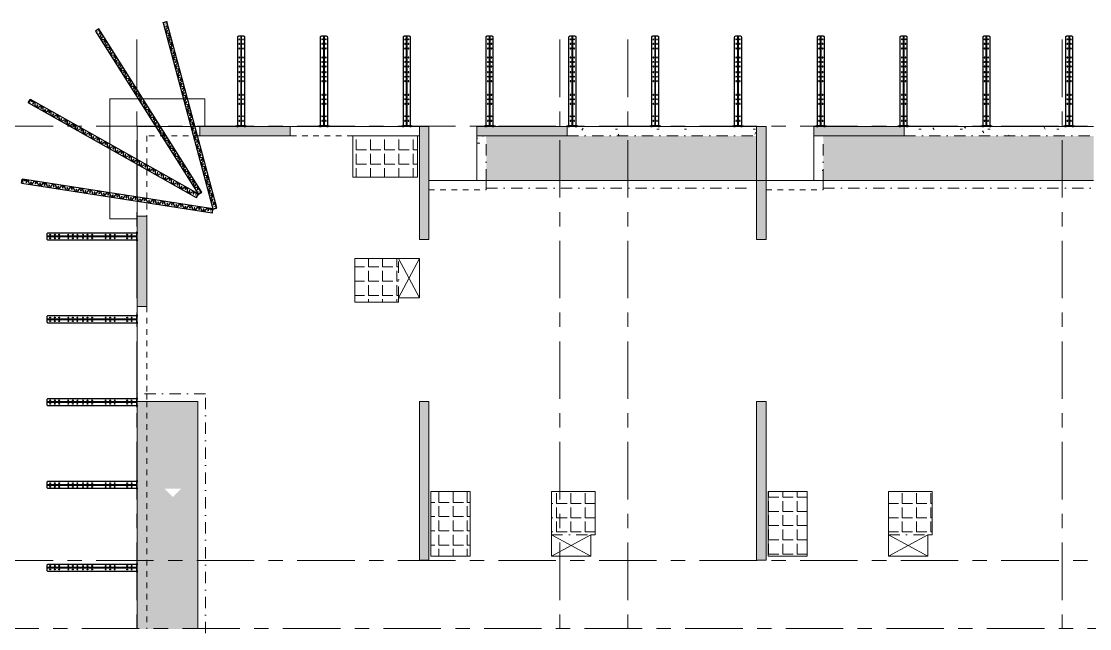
# Model space of a CAD drawing. Header units: millimetres. Extents: x 472 to 124515, y -23895 to 51792.
# Drawn here: x 75636 to 99245, y 22495 to 35912 of the extents above; entities that cross this region are included whole.
import ezdxf

# ---------------------------------------------------------------- set-up
doc = ezdxf.new("R2010")
doc.units = ezdxf.units.MM
doc.header["$LTSCALE"] = 100
for name, pattern in [('cham gach', [5.5, 2.5, -1.5, 0, -1.5]), ('HIDDEN', [0.375, 0.25, -0.125]), ('Ligne de quadrillage', [22.225, 12.7, -3.175, 3.175, -3.175]), ('Tiret', [2.5, 1.25, -1.25])]:
    doc.linetypes.add(name, pattern=pattern)
for name, color, linetype, lineweight in [('3L', 1, 'Continuous', 30), ('A-000-M_MASS', 13, 'Continuous', 5), ('A-230-H-FLOOR', 190, 'Continuous', 15), ('A-230-M_FLOOR', 192, 'Continuous', 15), ('A-230-MH_FLOOR', 190, 'cham gach', 9), ('S-280-M_COLUMN', 52, 'Continuous', 15), ('S-280-M_STRUCT_FRAME', 12, 'Continuous', 15), ('Z-030-M_GRID', 191, 'Continuous', 5)]:
    doc.layers.add(name, color=color, linetype=linetype, lineweight=lineweight)
doc.layers.add('T300', color=40, linetype='Continuous')
doc.layers.add('Z BEAM', color=7, linetype='Continuous')
pattern_1 = [(0, (64988.6, 0), (1219.2, 304.8), [50.292, -864.108, 50.292, -864.108, -4876.8]), (0, (64988.6, 0), (1219.2, 304.8), [-1828.8, 50.292, -1778.508, 50.292, -864.108, -2133.6]), (0, (64988.6, 0), (1219.2, 304.8), [-4572, 50.292, -559.308, 50.292, -1473.708]), (120, (65445.8, 152.4), (-873.5645, 903.4582), [50.292, -864.108, 50.292, -5740.908]), (120, (65445.8, 152.4), (-873.5645, 903.4582), [-964.692, -864.108, 50.292, -1778.508, -3048]), (120, (65445.8, 152.4), (-873.5645, 903.4582), [-3657.6, 50.292, -864.108, 50.292, -2083.308]), (120, (65445.8, 152.4), (-873.5645, 903.4582), [-4622.292, -559.308, 50.292, -1473.708]), (240, (65598.2, 762), (-345.6355, -1208.2582), [50.292, -864.108, 50.292, -864.108, -4876.8]), (240, (65598.2, 762), (-345.6355, -1208.2582), [-1828.8, 50.292, -1778.508, 50.292, -864.108, -2133.6]), (240, (65598.2, 762), (-345.6355, -1208.2582), [-4572, 50.292, -559.308, 50.292, -1473.708])]

# ---------------------------------------------------------------- blocks, each defined once
blk = doc.blocks.new('ART_Slab_SetDown - SLAB SET DOWN 30mm-3472852-4_022 - ART-Level 4 - TYP 1 C1')
at = {"layer": 'A-000-M_MASS'}
h = blk.add_hatch(dxfattribs=at)
h.set_pattern_fill('FP_51', color=256, style=0, pattern_type=2)
h.set_pattern_definition([(0, (46528.17, -30177.72), (0, 314.325), [228.6, -85.725]), (90, (46528.17, -30177.72), (-314.325, 2e-14), [228.6, -85.725])])
h.paths.add_polyline_path([(-416, -468), (520, -468), (520, 497), (-440, 497), (-440, -468)], flags=0)
blk = doc.blocks.new('ART_Slab_SetDown - SLAB SET DOWN 30mm-3472858-4_022 - ART-Level 4 - TYP 1 C1')
at = {"layer": 'A-000-M_MASS'}
h = blk.add_hatch(dxfattribs=at)
h.set_pattern_fill('FP_52', color=256, style=0, pattern_type=2)
h.set_pattern_definition([(0, (46573.17, -32937.72), (0, 314.325), [228.6, -85.725]), (90, (46573.17, -32937.72), (-314.325, 2e-14), [228.6, -85.725])])
h.paths.add_polyline_path([(985, -468), (985, 442), (-440, 442), (-440, -468), (304, -468)], flags=0)
blk = doc.blocks.new('ART_Slab_SetDown - SLAB SET DOWN 30mm-3472861-4_022 - ART-Level 4 - TYP 1 C1')
at = {"layer": 'A-000-M_MASS'}
h = blk.add_hatch(dxfattribs=at)
h.set_pattern_fill('FP_53', color=256, style=0, pattern_type=2)
h.set_pattern_definition([(0, (37458.17, -24577.72), (0, 314.325), [228.6, -85.725]), (90, (37458.17, -24577.72), (-314.325, 2e-14), [228.6, -85.725])])
h.paths.add_polyline_path([(-148, -483), (485, -483), (485, 947), (-380, 947), (-380, -483)], flags=0)
blk = doc.blocks.new('ART_Slab_SetDown - SLAB SET DOWN 30mm-3472849-4_022 - ART-Level 4 - TYP 1 C1')
at = {"layer": 'A-000-M_MASS'}
h = blk.add_hatch(dxfattribs=at)
h.set_pattern_fill('FP_54', color=256, style=0, pattern_type=2)
h.set_pattern_definition([(0, (34753.17, -25032.72), (0, 314.325), [228.6, -85.725]), (90, (34753.17, -25032.72), (-314.325, 2e-14), [228.6, -85.725])])
h.paths.add_polyline_path([(-425, -468), (540, -468), (540, 492), (-425, 492)], flags=0)
blk = doc.blocks.new('ART_Slab_SetDown - SLAB SET DOWN 30mm-3472855-4_022 - ART-Level 4 - TYP 1 C1')
at = {"layer": 'A-000-M_MASS'}
h = blk.add_hatch(dxfattribs=at)
h.set_pattern_fill('FP_57', color=256, style=0, pattern_type=2)
h.set_pattern_definition([(90, (90073.17, -20122.72), (-314.325, 2e-14), [228.6, -85.725]), (180, (90073.17, -20122.72), (-4e-14, -314.325), [228.6, -85.725])])
h.paths.add_polyline_path([(990, 151), (990, 442), (-440, 442), (-440, -423), (990, -423), (990, -339)], flags=0)
blk = doc.blocks.new('ART_Slab_SetDown - SLAB SET DOWN 30mm-V18-4_022 - ART-Level 4 - TYP 1 C1')
at = {"layer": 'A-000-M_MASS'}
h = blk.add_hatch(dxfattribs=at)
h.set_pattern_fill('FP_58', color=256, style=0, pattern_type=2)
h.set_pattern_definition([(0, (42203.17, -25032.72), (0, 314.325), [228.6, -85.725]), (90, (42203.17, -25032.72), (-314.325, 2e-14), [228.6, -85.725])])
h.paths.add_polyline_path([(-425, -468), (540, -468), (540, 492), (-425, 492)], flags=0)
blk = doc.blocks.new('4F')
at = {"layer": 'A-230-H-FLOOR', "lineweight": 5}
h = blk.add_hatch(dxfattribs=at)
h.set_pattern_fill('FP_7', color=8, style=0, pattern_type=2)
h.set_pattern_definition(pattern_1)
h.paths.add_polyline_path([(79508.6, -3590), (80488.6, -3590), (80488.6, 2315), (79298.6, 2315), (79298.6, -1590), (79508.6, -1590), (79508.6, -3035)], flags=0)
h.paths.add_polyline_path([(50468.6, -3590), (50468.6, -1590), (50678.6, -1590), (50678.6, 2315), (49488.6, 2315), (49488.6, -3590)], flags=0)
h.paths.add_polyline_path([(56073.6, -1200), (58903.6, -1200), (58903.6, -10), (55098.6, -10), (55098.6, -220), (53098.6, -220), (53098.6, -1200), (55663.6, -1200)], flags=0)
h.paths.add_polyline_path([(74313.6, -1200), (76878.6, -1200), (76878.6, -220), (74878.6, -220), (74878.6, -10), (71073.6, -10), (71073.6, -1200), (73903.6, -1200)], flags=0)
h.paths.add_polyline_path([(78408.6, 3395), (79388.6, 3395), (79388.6, 9330), (78198.6, 9330), (78198.6, 5395), (78408.6, 5395), (78408.6, 3645)], flags=0)
h.paths.add_polyline_path([(50588.6, 3395), (51568.6, 3395), (51568.6, 5395), (51778.6, 5395), (51778.6, 9330), (50588.6, 9330), (50588.6, 3645)], flags=0)
h.paths.add_polyline_path([(51778.6, 9540), (51778.6, 13475), (51568.6, 13475), (51568.6, 15475), (50588.6, 15475), (50588.6, 9540), (51343.4, 9540)], flags=0)
h.paths.add_polyline_path([(78992.4, 9540), (79388.6, 9540), (79388.6, 15475), (78408.6, 15475), (78408.6, 13475), (78198.6, 13475), (78198.6, 9540), (78866.8, 9540)], flags=0)
h.paths.add_polyline_path([(78813.1, 11355.7), (78633.8, 11535), (78992.4, 11535)], flags=0)
h.paths.add_polyline_path([(50984.9, 11535), (51164.1, 11714.3), (51343.4, 11535)], flags=0)
h.paths.add_polyline_path([(99708.6, 14560), (102733.6, 14560), (102733.6, 15750), (99708.6, 15750), (99708.6, 14632.4)], flags=0)
h.paths.add_polyline_path([(27243.6, 14560), (30268.6, 14560), (30268.6, 15750), (27243.6, 15750)], flags=0)
h.paths.add_polyline_path([(78408.6, 16345), (79538.6, 16345), (79538.6, 22280), (78198.6, 22280), (78198.6, 18345), (78408.6, 18345)], flags=0)
h.paths.add_polyline_path([(51568.6, 16345), (51568.6, 18345), (51778.6, 18345), (51778.6, 22280), (50438.6, 22280), (50438.6, 16345)], flags=0)
h.paths.add_polyline_path([(51778.6, 22490), (51778.6, 27513.7), (50438.6, 27513.7), (50438.6, 22490), (51086.4, 22490)], flags=0)
h.paths.add_polyline_path([(79538.6, 22490), (79538.6, 27515), (78198.6, 27513.7), (78198.6, 22490), (79388.6, 22490)], flags=0)
h.paths.add_polyline_path([(16748.6, 22490), (18073.6, 22490), (18073.6, 27515), (16958.6, 27514.2), (16958.6, 27486.3), (16748.6, 27486.3), (16748.6, 23962.8)], flags=0)
h.paths.add_polyline_path([(112203.6, 22490), (113228.6, 22490), (113228.6, 27515), (111903.6, 27515), (111903.6, 22490), (112103.6, 22490)], flags=0)
h.paths.add_polyline_path([(78982.9, 25405.7), (78803.6, 25585), (79162.2, 25585), (79102.2, 25525)], flags=0)
h.paths.add_polyline_path([(51173.6, 25585), (50815.1, 25585), (50994.3, 25764.3)], flags=0)
h.paths.add_polyline_path([(35178.6, 32400), (36618.6, 32400), (36618.6, 33380), (30643.6, 33380), (30643.6, 32400), (34213.6, 32400)], flags=0)
h.paths.add_polyline_path([(101033.4, 32400), (105518.6, 32400), (105518.6, 33380), (99543.6, 33380), (99543.6, 32400)], flags=0)
h.paths.add_polyline_path([(94798.6, 32400), (99333.6, 32400), (99333.6, 33380), (93358.6, 33380), (93358.6, 32400), (94241.9, 32400)], flags=0)
h.paths.add_polyline_path([(38712.3, 32400), (44068.6, 32400), (44068.6, 33380), (38093.6, 33380), (38093.6, 32400)], flags=0)
h.paths.add_polyline_path([(25372.9, 32400), (30433.6, 32400), (30433.6, 33380), (24458.6, 33380), (24458.6, 32400), (25341.9, 32400)], flags=0)
h.paths.add_polyline_path([(87698.6, 32400), (91883.6, 32400), (91883.6, 33380), (85908.6, 33380), (85908.6, 32400), (86173.2, 32400)], flags=0)
at = {"layer": 'S-280-M_COLUMN'}
for points in [[(79578.6, 33380), (81578.6, 33380), (81578.6, 33590), (79578.6, 33590), (79578.6, 33529.2)], [(84487.9, 31090), (84643.6, 31090), (84643.6, 33590), (84433.6, 33590), (84433.6, 31090), (84438.6, 31090)], [(87698.6, 33380), (87698.6, 33590), (85698.6, 33590), (85698.6, 33380), (86181.3, 33380)], [(92093.6, 31090), (92093.6, 33590), (91883.6, 33590), (91883.6, 31090)], [(95148.6, 33380), (95148.6, 33590), (93148.6, 33590), (93148.6, 33380), (93358.6, 33380)], [(78198.6, 29610), (78408.6, 29610), (78408.6, 31610), (78198.6, 31610), (78198.6, 29710)], [(84643.6, 24010), (84643.6, 27510), (84433.6, 27510), (84433.6, 24010), (84632.1, 24010)], [(92093.6, 24010), (92093.6, 27510), (91883.6, 27510), (91883.6, 24010), (92088.6, 24010)]]:
    blk.add_hatch(color=10, dxfattribs=at).paths.add_polyline_path(points, flags=0)
at = {"layer": 'S-280-M_STRUCT_FRAME', "lineweight": 5}
h = blk.add_hatch(dxfattribs=at)
h.set_pattern_fill('FP_7', color=256, style=0, pattern_type=2)
h.set_pattern_definition(pattern_1)
h.paths.add_polyline_path([(87698.6, 33380), (91883.6, 33380), (91883.6, 33590), (87698.6, 33590)], flags=0)
h = blk.add_hatch(dxfattribs=at)
h.set_pattern_fill('FP_7', color=256, style=0, pattern_type=2)
h.set_pattern_definition(pattern_1)
h.paths.add_polyline_path([(95763.6, 33380), (99333.6, 33380), (99333.6, 33590), (95148.6, 33590), (95148.6, 33380)], flags=0)
h = blk.add_hatch(dxfattribs=at)
h.set_pattern_fill('FP_7', color=256, style=0, pattern_type=2)
h.set_pattern_definition(pattern_1)
h.paths.add_polyline_path([(85908.6, 32400), (85908.6, 33380), (85698.6, 33380), (85698.6, 32400), (85703.6, 32400)], flags=0)
h = blk.add_hatch(dxfattribs=at)
h.set_pattern_fill('FP_7', color=256, style=0, pattern_type=2)
h.set_pattern_definition(pattern_1)
h.paths.add_polyline_path([(93358.6, 32400), (93358.6, 33380), (93148.6, 33380), (93148.6, 32400), (93153.6, 32400)], flags=0)
at = {"lineweight": 5}
for p, q in [((83968.6, 30675), (84438.6, 29805)), ((83968.6, 29805), (84438.6, 30675)), ((87348.6, 24565), (88218.6, 24095)), ((87348.6, 24095), (88218.6, 24565)), ((94798.6, 24565), (95668.6, 24095)), ((94798.6, 24095), (95668.6, 24565))]:
    blk.add_line(p, q, dxfattribs=at)
at = {"layer": 'A-230-M_FLOOR'}
for p, q in [((79688.6, 34200), (77588.6, 34200)), ((77588.6, 34200), (77588.6, 31550)), ((79688.6, 33590), (79688.6, 34200)), ((79578.6, 33590), (78198.6, 33590)), ((78198.6, 33590), (78198.6, 31610)), ((84433.6, 33590), (81578.6, 33590)), ((82963.6, 33380), (84388.6, 33380)), ((82963.6, 32470), (82963.6, 33380)), ((84388.6, 33380), (84388.6, 32470)), ((84388.6, 32470), (82963.6, 32470)), ((91883.6, 32400), (84643.6, 32400)), ((99333.6, 32400), (92093.6, 32400)), ((77588.6, 31550), (78198.6, 31550)), ((83008.6, 29710), (83008.6, 30675)), ((83008.6, 30675), (84438.6, 30675)), ((84438.6, 30675), (84438.6, 29805)), ((84438.6, 29805), (83968.6, 29805)), ((83968.6, 29805), (83968.6, 29710)), ((78198.6, 29610), (78198.6, 27515)), ((83968.6, 29710), (83008.6, 29710)), ((78198.6, 27513.7), (78198.6, 22490)), ((78408.6, 27515), (79538.6, 27515)), ((79538.6, 27515), (79538.6, 22490)), ((84688.6, 24095), (84688.6, 25525)), ((84688.6, 25525), (85553.6, 25525)), ((85553.6, 25525), (85553.6, 24095)), ((87348.6, 25525), (88313.6, 25525)), ((87348.6, 24095), (87348.6, 25525)), ((88313.6, 25525), (88313.6, 24565)), ((92138.6, 25525), (93003.6, 25525)), ((92138.6, 24095), (92138.6, 25525)), ((93003.6, 25525), (93003.6, 24095)), ((94798.6, 25525), (95763.6, 25525)), ((94798.6, 24095), (94798.6, 25525)), ((95763.6, 25525), (95763.6, 24565)), ((88313.6, 24565), (88218.6, 24565)), ((88218.6, 24565), (88218.6, 24095)), ((95763.6, 24565), (95668.6, 24565)), ((95668.6, 24565), (95668.6, 24095)), ((85553.6, 24095), (84688.6, 24095)), ((88218.6, 24095), (87348.6, 24095)), ((93003.6, 24095), (92138.6, 24095)), ((95668.6, 24095), (94798.6, 24095))]:
    blk.add_line(p, q, dxfattribs=at)
at = {"layer": 'A-230-MH_FLOOR', "color": 7, "lineweight": 5}
for p, q in [((85908.6, 32400), (85908.6, 33380)), ((87698.7, 33380), (91883.6, 33380)), ((93358.6, 32400), (93358.6, 33380)), ((95148.7, 33380), (99333.6, 33380)), ((85908.6, 32400), (85908.6, 32230)), ((92093.6, 32400), (91883.7, 32400)), ((93358.6, 32400), (93358.6, 32230)), ((85908.6, 32230), (91883.6, 32230)), ((93358.6, 32230), (105518.6, 32230)), ((83968.6, 29805), (83968.6, 30675)), ((79708.6, 27685), (78198.6, 27685)), ((79708.6, 16345), (79708.6, 27685)), ((87348.6, 24565), (88218.6, 24565)), ((94798.6, 24565), (95668.6, 24565))]:
    blk.add_line(p, q, dxfattribs=at)
at = {"layer": 'S-280-M_COLUMN'}
for p, q in [((81578.6, 33590), (79578.6, 33590)), ((79578.6, 33590), (79578.6, 33380)), ((81578.6, 33380), (81578.6, 33590)), ((84643.6, 33590), (84433.6, 33590)), ((84433.6, 33590), (84433.6, 31090)), ((84643.6, 31090), (84643.6, 33590)), ((87698.6, 33590), (85698.6, 33590)), ((85698.6, 33590), (85698.6, 33380)), ((87698.6, 33380), (87698.6, 33590)), ((92093.6, 33590), (91883.6, 33590)), ((91883.6, 33590), (91883.6, 31090)), ((92093.6, 31090), (92093.6, 33590)), ((95148.6, 33590), (93148.6, 33590)), ((93148.6, 33590), (93148.6, 33380)), ((95148.6, 33380), (95148.6, 33590)), ((79578.6, 33380), (81578.6, 33380)), ((85698.6, 33380), (87698.6, 33380)), ((93148.6, 33380), (95148.6, 33380)), ((78408.6, 31610), (78198.6, 31610)), ((78198.6, 31610), (78198.6, 29610)), ((78408.6, 29610), (78408.6, 31610)), ((84433.6, 31090), (84643.6, 31090)), ((91883.6, 31090), (92093.6, 31090)), ((78198.6, 29610), (78408.6, 29610)), ((84643.6, 27510), (84433.6, 27510)), ((84433.6, 27510), (84433.6, 24010)), ((84643.6, 24010), (84643.6, 27510)), ((92093.6, 27510), (91883.6, 27510)), ((91883.6, 27510), (91883.6, 24010)), ((92093.6, 24010), (92093.6, 27510)), ((84433.6, 24010), (84643.6, 24010)), ((91883.6, 24010), (92093.6, 24010))]:
    blk.add_line(p, q, dxfattribs=at)
at = {"layer": 'S-280-M_STRUCT_FRAME'}
for p, q in [((91883.6, 33590), (87698.6, 33590)), ((99333.6, 33590), (95148.6, 33590)), ((85698.6, 33380), (85698.6, 32400)), ((93148.6, 33380), (93148.6, 32400)), ((78198.6, 27513.7), (78198.6, 27515)), ((78408.6, 27513.7), (78198.6, 27513.7)), ((78408.6, 27513.7), (78408.6, 27515))]:
    blk.add_line(p, q, dxfattribs=at)
at = {"layer": 'S-280-M_STRUCT_FRAME', "linetype": 'Tiret', "lineweight": 5}
for p, q in [((79578.6, 33380), (78408.6, 33380)), ((78408.6, 33380), (78408.6, 31610)), ((82963.6, 33380), (81578.6, 33380)), ((84433.6, 33380), (84388.7, 33380)), ((85908.6, 32190), (85908.6, 32400)), ((93358.6, 32190), (93358.6, 32400)), ((84643.6, 32190), (85908.6, 32190)), ((92093.6, 32190), (93358.6, 32190)), ((78408.6, 29610), (78408.6, 27685)), ((78408.6, 27685), (78408.6, 27515)), ((78198.6, 27515), (78408.6, 27515)), ((78408.6, 27513.7), (78408.6, 22490))]:
    blk.add_line(p, q, dxfattribs=at)
at = {"layer": 'Z-030-M_GRID', "linetype": 'Ligne de quadrillage'}
for p, q in [((78188.6, 35509.7), (78188.6, -22244.6)), ((87538.6, 35509.7), (87538.6, -22244.6)), ((89038.6, 35509.7), (89038.6, -22244.6)), ((98638.6, 35509.7), (98638.6, -22244.6)), ((12837, 33600), (115521.9, 33600)), ((12837, 24000), (115521.9, 24000)), ((14742, 22500), (115521.9, 22500))]:
    blk.add_line(p, q, dxfattribs=at)
at = {"layer": 'A-000-M_MASS'}
for name, p in [('ART_Slab_SetDown - SLAB SET DOWN 30mm-3472858-4_022 - ART-Level 4 - TYP 1 C1', (83404, 32937.7)), ('ART_Slab_SetDown - SLAB SET DOWN 30mm-3472852-4_022 - ART-Level 4 - TYP 1 C1', (83449, 30177.7)), ('ART_Slab_SetDown - SLAB SET DOWN 30mm-V18-4_022 - ART-Level 4 - TYP 1 C1', (87774, 25032.7)), ('ART_Slab_SetDown - SLAB SET DOWN 30mm-3472861-4_022 - ART-Level 4 - TYP 1 C1', (92519, 24577.7)), ('ART_Slab_SetDown - SLAB SET DOWN 30mm-3472849-4_022 - ART-Level 4 - TYP 1 C1', (95224, 25032.7))]:
    blk.add_blockref(name, p, dxfattribs=at)
at = {"layer": 'A-000-M_MASS', "rotation": 270.0000000000002}
blk.add_blockref('ART_Slab_SetDown - SLAB SET DOWN 30mm-3472855-4_022 - ART-Level 4 - TYP 1 C1', (85111.3, 25084.6), dxfattribs=at)
blk = doc.blocks.new('Bracket T300')
at = {"layer": '3L', "true_color": 0xfecc66}
h = blk.add_hatch(color=31, dxfattribs=at)
h.paths.add_polyline_path([(138046, 596), (138046, 836), (138034, 836), (138034, 596)])
h.paths.add_polyline_path([(138046, 781), (138034, 781), (138034, 811), (138046, 811)], flags=17)
h.paths.add_polyline_path([(138046, 621), (138034, 621), (138034, 651), (138046, 651)], flags=17)
at = {"layer": '3L', "color": 31, "true_color": 0xfecc66}
for points in [[(138050, 796), (138030, 796)], [(138050, 636), (138030, 636)]]:
    blk.add_lwpolyline(points, dxfattribs=at)
for points in [[(138046, 596), (138046, 836), (138034, 836), (138034, 596)], [(138046, 781), (138034, 781), (138034, 811), (138046, 811)], [(140034, 713), (140034, 719), (138046, 719), (138046, 713)], [(138046, 621), (138034, 621), (138034, 651), (138046, 651)]]:
    blk.add_lwpolyline(points, close=True, dxfattribs=at)
blk.add_lwpolyline([(138046, 641), (140009, 641, 0.414214), (140034, 666), (140034, 766, 0.414214), (140009, 791), (138046, 791)], format="xyb", close=True, dxfattribs=at)
for centre in [(138159, 756), (138259, 756), (138534, 756), (138634, 756), (138734, 756), (139034, 756), (139134, 756), (139234, 756), (139359, 756), (139459, 756), (139559, 756), (139759, 756), (139859, 756), (139959, 756), (138159, 676), (138259, 676), (138534, 676), (138634, 676), (138734, 676), (139034, 676), (139134, 676), (139234, 676), (139359, 676), (139459, 676), (139559, 676), (139759, 676), (139859, 676), (139959, 676)]:
    blk.add_circle(centre, 9, dxfattribs=at)
blk = doc.blocks.new('*U176')
at = {"rotation": 90}
blk.add_blockref('Bracket T300', (716, -139032), dxfattribs=at)
blk = doc.blocks.new('*U177')
at = {"layer": 'T300', "color": 0, "linetype": 'ByBlock', "lineweight": -2, "transparency": 16777216}
for p in [(0, 0), (1830, 0), (3660, 0), (5490, 0), (7320, 0), (9150, 0), (10980, 0), (12810, 0)]:
    blk.add_blockref('*U176', p, dxfattribs=at)
blk = doc.blocks.new('*U174')
at = {"rotation": 90}
blk.add_blockref('Bracket T300', (716, -139032), dxfattribs=at)
blk = doc.blocks.new('*U175')
at = {"layer": 'T300', "color": 0, "linetype": 'ByBlock', "lineweight": -2, "transparency": 16777216}
for p in [(0, 0), (1830, 0), (3660, 0), (5490, 0), (7320, 0), (9150, 0)]:
    blk.add_blockref('*U174', p, dxfattribs=at)
blk = doc.blocks.new('M P Z-BEAM 14 (4270)')
at = {"layer": 'Z BEAM'}
for points in [[(49, -32), (40, -32), (40, 8), (32, 8), (45, 28), (57, 8), (49, 8)], [(4218, -32), (4227, -32), (4227, 8), (4235, 8), (4222, 28), (4210, 8), (4218, 8)]]:
    blk.add_hatch(color=5, dxfattribs=at).paths.add_polyline_path(points)
at = {"layer": 'Defpoints', "color": 5, "linetype": 'HIDDEN', "ltscale": 25}
for p, q in [((136, 33), (13, 33)), ((13, 33), (13, 31)), ((135, 31), (13, 31)), ((172, -33), (135, 31)), ((173, -31), (136, 33)), ((235, -31), (272, 33)), ((236, -33), (273, 31)), ((339, 33), (272, 33)), ((338, 31), (273, 31)), ((375, -33), (338, 31)), ((376, -31), (339, 33)), ((438, -31), (475, 33)), ((439, -33), (476, 31)), ((475, 33), (542, 33)), ((476, 31), (541, 31)), ((578, -33), (541, 31)), ((579, -31), (542, 33)), ((641, -31), (678, 33)), ((642, -33), (679, 31)), ((678, 33), (745, 33)), ((679, 31), (745, 31)), ((782, -31), (745, 33)), ((782, -33), (745, 31)), ((845, -31), (882, 33)), ((845, -33), (882, 31)), ((882, 33), (949, 33)), ((882, 31), (948, 31)), ((985, -33), (948, 31)), ((986, -31), (949, 33)), ((1048, -31), (1085, 33)), ((1049, -33), (1086, 31)), ((1085, 33), (1152, 33)), ((1086, 31), (1151, 31)), ((1188, -33), (1151, 31)), ((1189, -31), (1152, 33)), ((1251, -31), (1288, 33)), ((1252, -33), (1289, 31)), ((1288, 33), (1355, 33)), ((1289, 31), (1354, 31)), ((1391, -33), (1354, 31)), ((1392, -31), (1355, 33)), ((1454, -31), (1491, 33)), ((1455, -33), (1492, 31)), ((1491, 33), (1558, 33)), ((1492, 31), (1557, 31)), ((1594, -33), (1557, 31)), ((1595, -31), (1558, 33)), ((1657, -31), (1694, 33)), ((1658, -33), (1695, 31)), ((1694, 33), (1761, 33)), ((1695, 31), (1761, 31)), ((1798, -31), (1761, 33)), ((1798, -33), (1761, 31)), ((1861, -31), (1898, 33)), ((1861, -33), (1898, 31)), ((1898, 33), (1965, 33)), ((1898, 31), (1964, 31)), ((2000, -33), (1963, 31)), ((2001, -31), (1964, 33)), ((2063, -31), (2100, 33)), ((2064, -33), (2101, 31)), ((2100, 33), (2167, 33)), ((2101, 31), (2166, 31)), ((2203, -33), (2166, 31)), ((2204, -31), (2167, 33)), ((2266, -31), (2303, 33)), ((2267, -33), (2304, 31)), ((2303, 33), (2370, 33)), ((2304, 31), (2369, 31)), ((2406, -33), (2369, 31)), ((2407, -31), (2370, 33)), ((2469, -31), (2506, 33)), ((2470, -33), (2507, 31)), ((2506, 33), (2573, 33)), ((2507, 31), (2573, 31)), ((2610, -31), (2573, 33)), ((2610, -33), (2573, 31)), ((2673, -31), (2710, 33)), ((2673, -33), (2710, 31)), ((2710, 33), (2777, 33)), ((2710, 31), (2776, 31)), ((2813, -33), (2776, 31)), ((2814, -31), (2777, 33)), ((2876, -31), (2913, 33)), ((2877, -33), (2914, 31)), ((2913, 33), (2980, 33)), ((2914, 31), (2979, 31)), ((3016, -33), (2979, 31)), ((3017, -31), (2980, 33)), ((3079, -31), (3116, 33)), ((3080, -33), (3117, 31)), ((3183, 33), (3116, 33)), ((3182, 31), (3117, 31)), ((3219, -33), (3182, 31)), ((3220, -31), (3183, 33)), ((3282, -31), (3319, 33)), ((3283, -33), (3320, 31)), ((3386, 33), (3319, 33)), ((3385, 31), (3320, 31)), ((3422, -33), (3385, 31)), ((3423, -31), (3386, 33)), ((3485, -31), (3522, 33)), ((3486, -33), (3523, 31)), ((3522, 33), (3589, 33)), ((3523, 31), (3589, 31)), ((3626, -31), (3589, 33)), ((3626, -33), (3589, 31)), ((3689, -31), (3726, 33)), ((3689, -33), (3726, 31)), ((3793, 33), (3726, 33)), ((3792, 31), (3726, 31)), ((3829, -33), (3792, 31)), ((3830, -31), (3793, 33)), ((3892, -31), (3929, 33)), ((3893, -33), (3930, 31)), ((3929, 33), (3996, 33)), ((3930, 31), (3995, 31)), ((4032, -33), (3995, 31)), ((4033, -31), (3996, 33)), ((4095, -31), (4132, 33)), ((4096, -33), (4133, 31)), ((4255, 33), (4132, 33)), ((4255, 31), (4133, 31)), ((4255, 33), (4255, 31)), ((172, -33), (236, -33)), ((173, -31), (235, -31)), ((439, -33), (375, -33)), ((438, -31), (376, -31)), ((642, -33), (578, -33)), ((641, -31), (579, -31)), ((845, -31), (782, -31)), ((845, -33), (782, -33)), ((1049, -33), (985, -33)), ((1048, -31), (986, -31)), ((1252, -33), (1188, -33)), ((1251, -31), (1189, -31)), ((1455, -33), (1391, -33)), ((1454, -31), (1392, -31)), ((1658, -33), (1594, -33)), ((1657, -31), (1595, -31)), ((1861, -31), (1798, -31)), ((1861, -33), (1798, -33)), ((2064, -33), (2000, -33)), ((2063, -31), (2001, -31)), ((2267, -33), (2203, -33)), ((2266, -31), (2204, -31)), ((2470, -33), (2406, -33)), ((2469, -31), (2407, -31)), ((2673, -31), (2610, -31)), ((2673, -33), (2610, -33)), ((2877, -33), (2813, -33)), ((2876, -31), (2814, -31)), ((3080, -33), (3016, -33)), ((3079, -31), (3017, -31)), ((3283, -33), (3219, -33)), ((3282, -31), (3220, -31)), ((3486, -33), (3422, -33)), ((3485, -31), (3423, -31)), ((3689, -31), (3626, -31)), ((3689, -33), (3626, -33)), ((3829, -33), (3893, -33)), ((3830, -31), (3892, -31)), ((4032, -33), (4096, -33)), ((4033, -31), (4095, -31))]:
    blk.add_line(p, q, dxfattribs=at)
at = {"layer": 'Z BEAM', "color": 5}
for p, q in [((-3, 0), (10, 0)), ((0, 42), (6, 42)), ((0, 10), (6, 10)), ((6, 44), (4261, 44)), ((6, -44), (6, 44)), ((4270, 0), (4258, 0)), ((4261, 44), (4261, -44)), ((4267, 42), (4261, 42)), ((4267, 10), (4261, 10)), ((0, -10), (6, -10)), ((6, -42), (0, -42)), ((4261, -44), (6, -44)), ((4267, -10), (4261, -10)), ((4261, -42), (4267, -42))]:
    blk.add_line(p, q, dxfattribs=at)
at = {"layer": 'Z BEAM', "color": 7}
for p, q in [((0, -42), (0, 42)), ((4267, -42), (4267, 42))]:
    blk.add_line(p, q, dxfattribs=at)
at = {"layer": 'Z BEAM', "color": 5}
for centre in [(102, 0), (203, 0), (305, 0), (406, 0), (508, 0), (610, 0), (711, 0), (813, 0), (914, 0), (1016, 0), (1118, 0), (1219, 0), (1321, 0), (1422, 0), (1524, 0), (1626, 0), (1727, 0), (1829, 0), (1930, 0), (2032, 0), (2134, 0), (2235, 0), (2337, 0), (2438, 0), (2540, 0), (2642, 0), (2743, 0), (2845, 0), (2946, 0), (3048, 0), (3150, 0), (3251, 0), (3353, 0), (3454, 0), (3556, 0), (3658, 0), (3759, 0), (3861, 0), (3962, 0), (4064, 0), (4166, 0)]:
    blk.add_circle(centre, 9.92, dxfattribs=at)
blk = doc.blocks.new('*U194')
at = {"rotation": 90}
blk.add_blockref('Bracket T300', (716, -139032), dxfattribs=at)
blk = doc.blocks.new('*U195')
at = {"layer": 'T300', "color": 0, "linetype": 'ByBlock', "lineweight": -2, "transparency": 16777216}
for p in [(0, 0), (1830, 0), (3660, 0), (5490, 0), (7320, 0), (9150, 0), (10980, 0), (12810, 0), (14640, 0)]:
    blk.add_blockref('*U194', p, dxfattribs=at)

msp = doc.modelspace()

# ---------------------------------------------------------------- block references
msp.add_blockref('4F', (0, 0))

# ---------------------------------------------------------------- next in the draw order: block references
at = {"layer": 'T300', "xscale": -1}
for name, p in [('*U177', (93303.6, 34587.9)), ('*U175', (104283.6, 34587.9))]:
    msp.add_blockref(name, p, dxfattribs=at)
at = {"layer": 'T300', "rotation": 90.00000000000001}
msp.add_blockref('*U195', (77200.7, 16520), dxfattribs=at)
at = {"layer": 'Z BEAM', "xscale": -1}
for p, rotation in [((79911.5, 31775.2), 284.964136333135), ((79585.4, 32118.5), 302.2537472833507), ((79529.4, 32059.7), 330.6612703142004), ((79864.4, 31722.8), 351.1118389167165)]:
    msp.add_blockref('M P Z-BEAM 14 (4270)', p, dxfattribs=dict(at, rotation=rotation))

doc.saveas('drawing.dxf')
